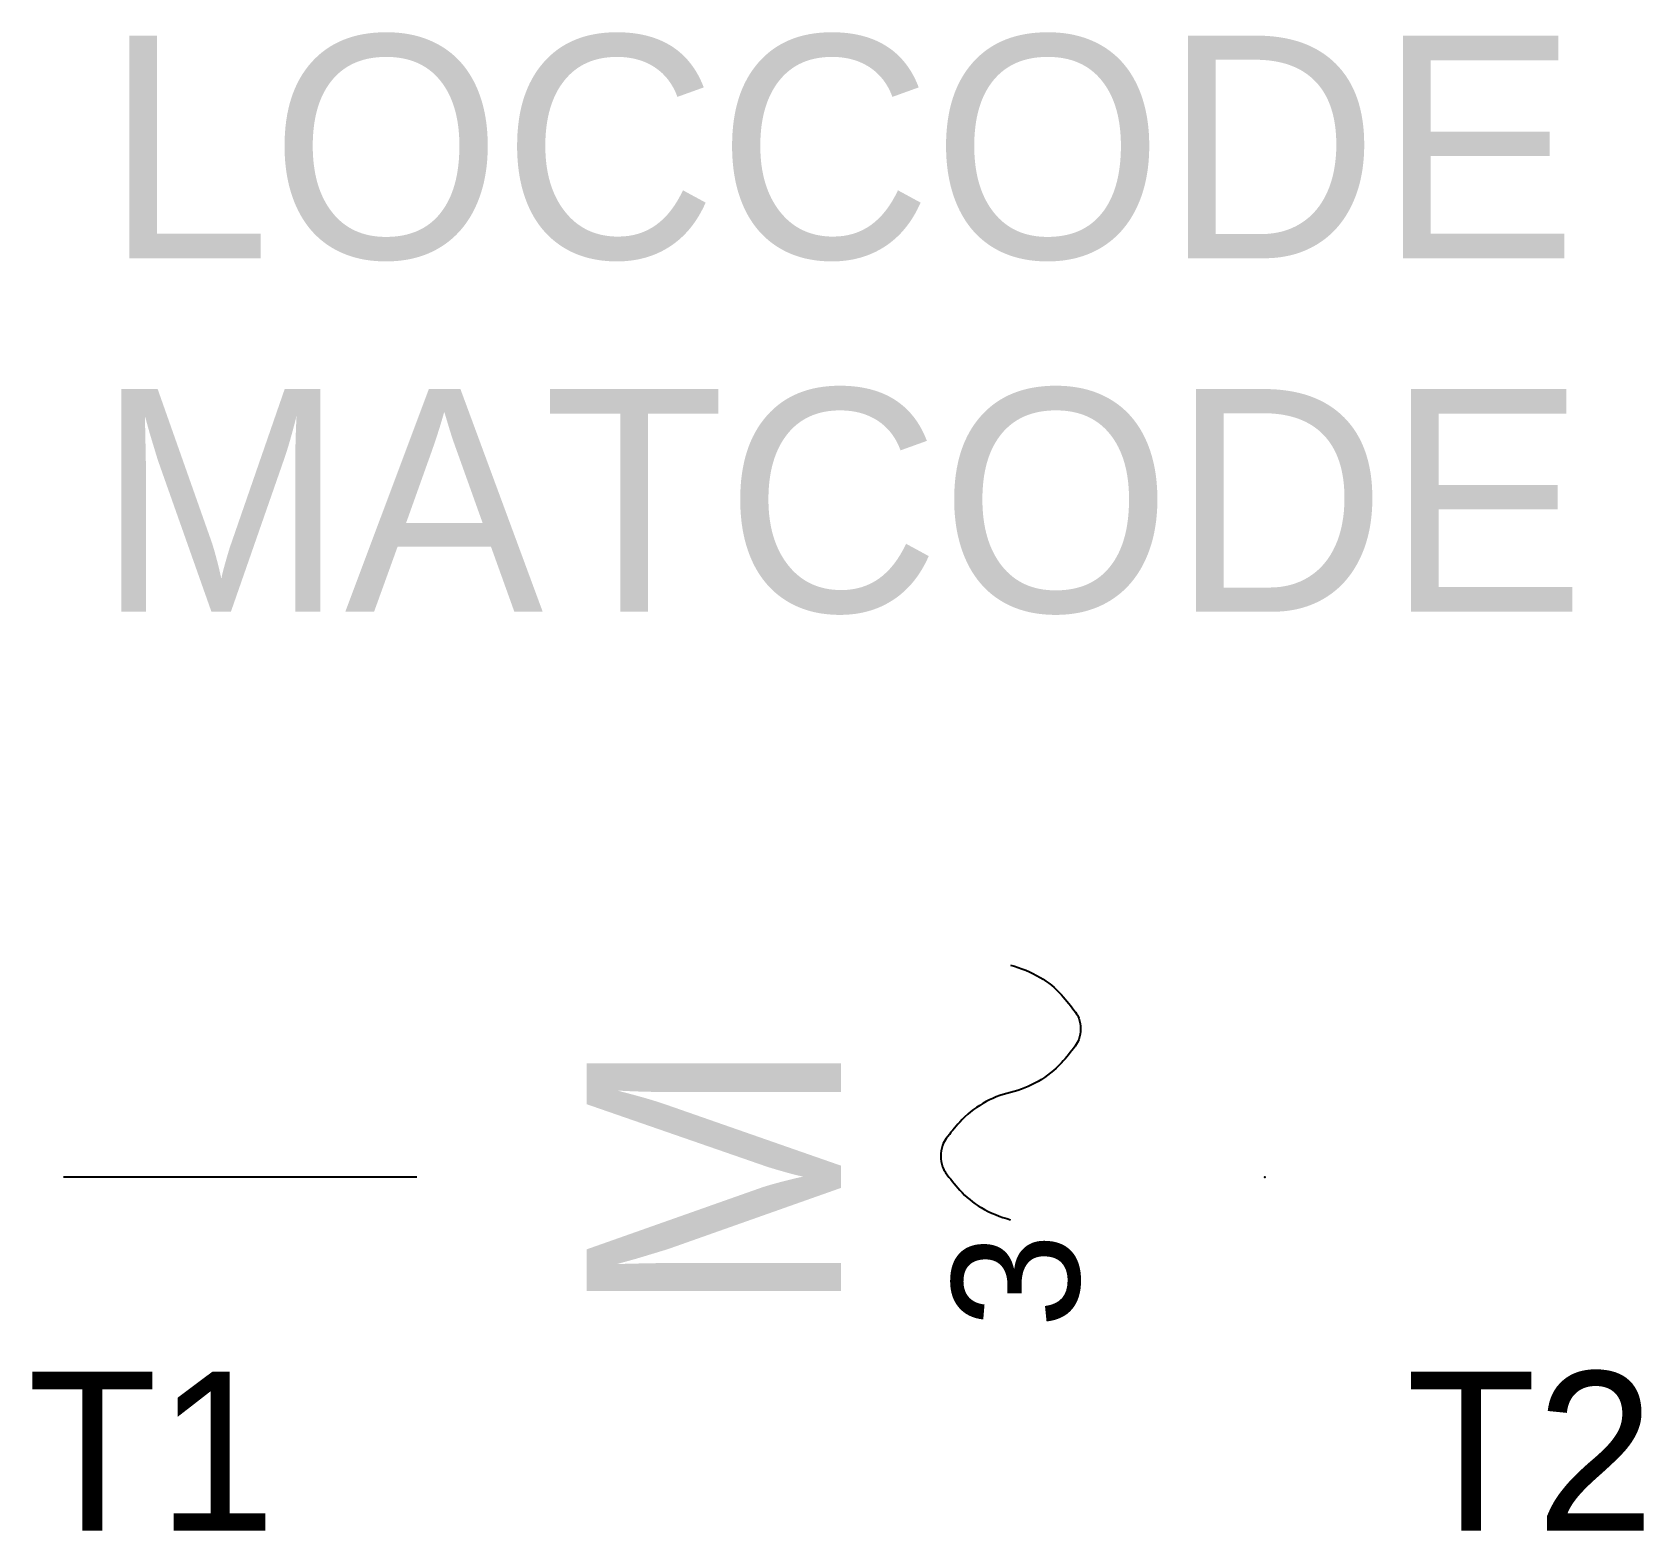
# Model space of a CAD drawing. Extents: x -11.4 to 11.4, y -5 to 16.2.
import ezdxf
from ezdxf.enums import TextEntityAlignment as Align

# ---------------------------------------------------------------- set-up
doc = ezdxf.new("R2010")
doc.units = 0
doc.layers.get('0').update_dxf_attribs({"linetype": 'CONTINUOUS'})
doc.layers.add('C', color=6, linetype='CONTINUOUS')
doc.layers.add('T2', color=1, linetype='CONTINUOUS')

msp = doc.modelspace()

# ---------------------------------------------------------------- linework, layer by layer
at = {"color": 0}
msp.add_line((-6, 0), (-11, 0), dxfattribs=at)
msp.add_lwpolyline([(2.4, 3, -0.067678), (2.817, 2.827, -0.07813), (3.12, 2.58, -0.022658), (3.321, 2.334, -0.075785), (3.366, 2.25, -0.084616), (3.391, 2.1, -0.084616), (3.366, 1.95, -0.075785), (3.315, 1.854, -0.027029), (3.12, 1.62, -0.148278), (2.4, 1.2, 0.150227), (1.68, 0.78, 0.027406), (1.488, 0.547, 0.0758), (1.437, 0.45, 0.083262), (1.412, 0.3, 0.083262), (1.437, 0.15, 0.0758), (1.481, 0.066, 0.022751), (1.68, -0.18, 0.079374), (1.983, -0.428, 0.06867), (2.4, -0.6, 0.06867)], format="xyb", dxfattribs=at)
at = {"layer": 'C', "color": 0, "linetype": 'CONTINUOUS'}
msp.add_point((6, 0), dxfattribs=at)

# ---------------------------------------------------------------- texts
at = {"color": 0}
msp.add_text('M', height=3.6, rotation=90, dxfattribs=at).set_placement((0, 0), align=Align.CENTER)
msp.add_text('3', height=1.8, rotation=90, dxfattribs=at).set_placement((2.471, -1.462), align=Align.MIDDLE)
at = {"color": 0, "linetype": 'CONTINUOUS'}
for tag, p in [('LOCCODE', (0, 13)), ('MATCODE', (0, 8))]:
    msp.add_attdef(tag, text='', height=3.15, dxfattribs=at).set_placement(p, align=Align.CENTER)
at = {"layer": 'T2', "color": 0, "linetype": 'CONTINUOUS'}
msp.add_attdef('T2', (8, -5), '', height=2.25, dxfattribs=at)
msp.add_attdef('T1', text='', height=2.25, dxfattribs=at).set_placement((-8, -5), align=Align.RIGHT)

doc.saveas('drawing.dxf')
